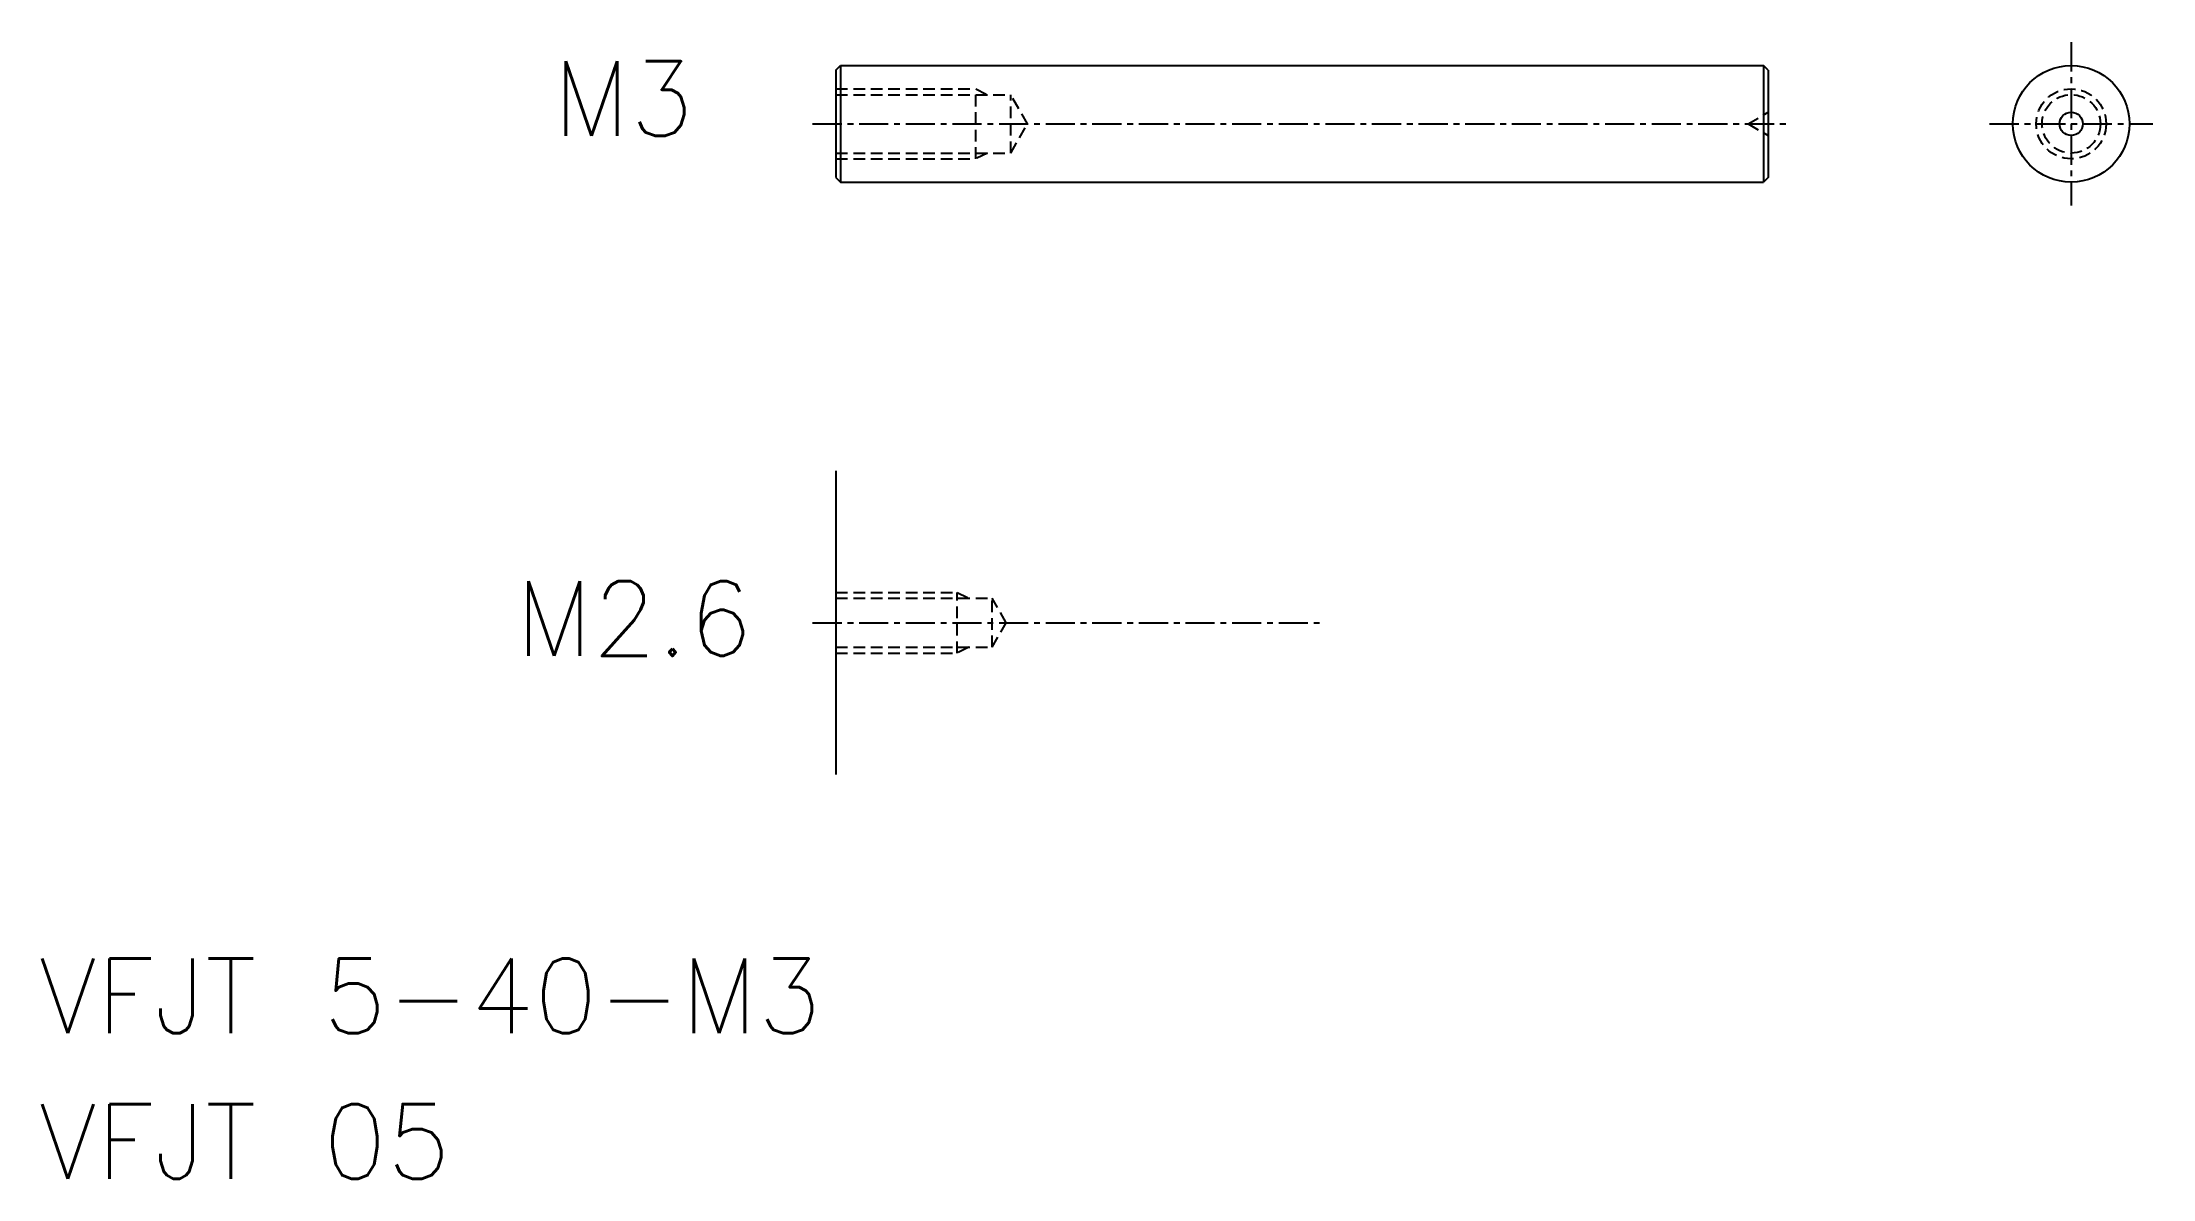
# Model space of a CAD drawing. Extents: x 56.2 to 146.7, y -106.6 to -57.9.
import ezdxf
from ezdxf.enums import TextEntityAlignment as Align

# ---------------------------------------------------------------- set-up
doc = ezdxf.new("R2010")
doc.units = 0
doc.linetypes.add('CENTER', pattern=[2, 1.25, -0.25, 0.25, -0.25])
doc.linetypes.add('DASHED', pattern=[0.75, 0.5, -0.25])
doc.layers.get('0').update_dxf_attribs({"linetype": 'CONTINUOUS'})
doc.layers.add('CENTER', color=1, linetype='CENTER')
doc.styles.get("Standard").update_dxf_attribs({"font": 'txt.shx'})

msp = doc.modelspace()

# ---------------------------------------------------------------- linework, layer by layer
at = {"color": 7, "linetype": 'CONTINUOUS'}
for p, q in [((90.213, -59.089), (90.413, -58.889)), ((90.213, -59.089), (90.213, -63.689)), ((90.413, -58.889), (130.013, -58.889)), ((90.413, -58.889), (90.413, -63.889)), ((130.013, -58.889), (130.013, -63.889)), ((130.213, -59.089), (130.013, -58.889)), ((130.213, -59.089), (130.213, -63.689)), ((90.213, -63.689), (90.413, -63.889)), ((90.413, -63.889), (130.013, -63.889)), ((130.213, -63.689), (130.013, -63.889)), ((90.213, -76.271), (90.213, -89.285))]:
    msp.add_line(p, q, dxfattribs=at)
at = {"color": 3, "linetype": 'DASHED'}
for p, q in [((90.213, -59.889), (96.213, -59.889)), ((90.213, -60.139), (97.713, -60.139)), ((96.213, -59.889), (96.713, -60.139)), ((96.213, -62.889), (96.213, -59.889)), ((98.434, -61.389), (97.713, -60.139)), ((97.713, -62.639), (97.713, -60.139)), ((97.713, -62.639), (98.434, -61.389)), ((129.347, -61.389), (130.213, -60.889)), ((129.347, -61.389), (130.213, -61.889)), ((90.213, -62.639), (97.713, -62.639)), ((90.213, -62.889), (96.213, -62.889)), ((96.713, -62.639), (96.213, -62.889)), ((90.213, -81.478), (95.413, -81.478)), ((95.413, -84.078), (95.413, -81.478)), ((95.413, -81.478), (95.913, -81.728)), ((90.213, -81.728), (96.913, -81.728)), ((97.519, -82.778), (96.913, -81.728)), ((96.913, -83.828), (96.913, -81.728)), ((96.913, -83.828), (97.519, -82.778)), ((90.213, -83.828), (96.913, -83.828)), ((90.213, -84.078), (95.413, -84.078)), ((95.913, -83.828), (95.413, -84.078))]:
    msp.add_line(p, q, dxfattribs=at)
for p, q in [((130.213, -60.139), (130.213, -60.139)), ((130.213, -61.389), (130.213, -61.389)), ((130.213, -61.389), (130.213, -61.389))]:
    msp.add_line(p, q)
at = {"color": 7, "linetype": 'CONTINUOUS'}
for radius in [2.5, 0.5]:
    msp.add_circle((143.21, -61.389), radius, dxfattribs=at)
at = {"color": 3, "linetype": 'DASHED'}
for radius in [1.5, 1.25]:
    msp.add_circle((143.21, -61.389), radius, dxfattribs=at)
at = {"layer": 'CENTER', "color": 1, "linetype": 'CENTER'}
for p, q in [((143.21, -57.889), (143.21, -64.889)), ((89.213, -61.389), (131.213, -61.389)), ((139.71, -61.389), (146.71, -61.389)), ((89.213, -82.778), (111.213, -82.778))]:
    msp.add_line(p, q, dxfattribs=at)

# ---------------------------------------------------------------- texts
at = {"color": 7, "linetype": 'CONTINUOUS'}
for s, p in [('M3', (84.115, -60.305)), ('M2.6', (86.627, -82.601))]:
    msp.add_text(s, height=3.2, dxfattribs=at).set_placement(p, align=Align.MIDDLE_RIGHT)
for s, p in [('VFJT 5-40-M3', (56.026, -100.383)), ('VFJT 05', (56.026, -106.622))]:
    msp.add_text(s, height=3.2, dxfattribs=at).set_placement(p)

doc.saveas('drawing.dxf')
